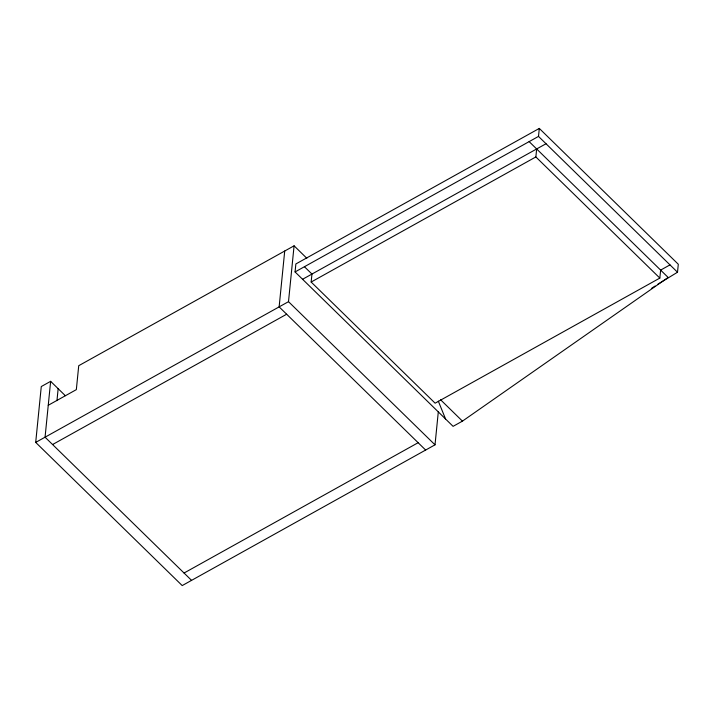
<?xml version="1.0" encoding="UTF-8"?>
<svg xmlns="http://www.w3.org/2000/svg" width="714" height="714" viewBox="0 0 714 714"><rect width="100%" height="100%" fill="white"/><g stroke="black" fill="none" stroke-linecap="round" stroke-linejoin="round"><path stroke-width="1.07" d="M438.289 411.978L435.013 444.831L182.204 585.578L35.7 442.403L41.278 386.551L50.64 381.338L65.322 395.69M50.64 381.338L45.062 437.191L191.566 580.366M56.959 400.652L58.155 388.675M284.716 251.025L279.138 306.877L425.642 450.043M435.013 444.831L288.501 301.665L294.079 245.812L78.727 365.702L76.336 389.639L48.249 405.275M529.145 141.613L668.143 277.443L462.449 421.135L453.087 426.347L295.069 271.936L295.864 263.957L539.302 128.422L678.3 264.251L677.506 272.23L657.897 284.181M669.991 264.885L660.629 270.106L659.834 278.085L435.121 403.187L311.152 282.039L311.947 274.06L304.432 266.724M659.834 278.085L535.866 156.937L536.66 148.958M677.506 272.23L538.508 136.401L539.302 128.422M651.373 288.474L655.095 286.019M295.069 271.936L538.508 136.401M302.584 279.272L546.023 143.746M311.152 282.039L535.866 156.937M35.7 442.403L288.501 301.665M52.577 444.536L286.653 314.222M184.06 573.021L418.136 442.707M294.079 245.812L306.815 258.254M440.6 399.778L462.449 421.135M438.325 401.152L445.572 419.011"/></g></svg>
